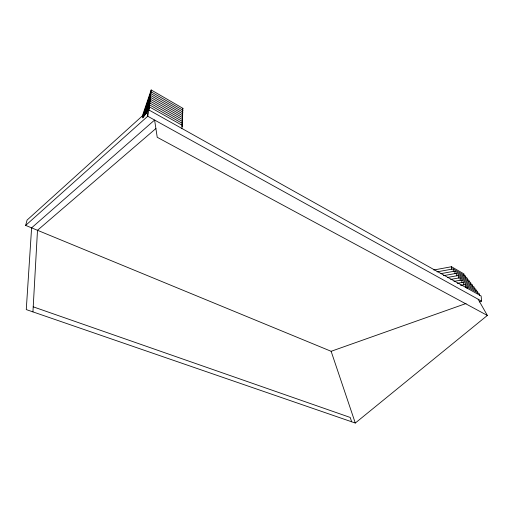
<?xml version="1.0" encoding="UTF-8"?>
<svg xmlns="http://www.w3.org/2000/svg" width="513" height="513" viewBox="0 0 513 513"><rect width="100%" height="100%" fill="white"/><g stroke="black" fill="none" stroke-linecap="round" stroke-linejoin="round"><path stroke-width="0.77" d="M32.935 311.878L37.494 230.286L155.926 128.5M147.321 111.828L149.7 104.947L182.423 123.434L182.012 124.499L182.487 121.485L149.886 103.01L149.309 106.069M143.39 115.438L150.822 93.61L182.795 112.014L182.333 114.938L182.737 113.873L150.636 95.456L144.172 114.399M182.384 116.079L182.737 113.873M182.32 117.971L182.673 115.752L150.45 97.316L144.595 114.45M182.262 119.875L182.615 117.644L150.264 99.201L145.25 113.835M145.82 113.488L150.078 101.099L182.551 119.555L182.077 122.549L182.487 121.485M182.423 123.434L181.948 126.467L182.359 125.403L149.501 106.903L148.379 110.141M181.878 128.455L182.359 125.403M142.223 116.419L151.181 89.967L182.917 108.346L182.455 111.231L182.859 110.167L151.002 91.782L142.697 116.246M182.859 110.167L182.391 113.072L182.795 112.014M150.444 94.725L151.002 91.782M150.258 96.572L150.822 93.61M150.072 98.432L150.636 95.456M149.886 100.317L150.45 97.316M149.693 102.215L150.264 99.201M150.078 101.099L149.501 104.133L149.899 103.1M149.116 108.025L149.7 104.947M149.501 106.903L147.738 116.239L25.65 225.406L331.129 351.296L466.08 303.497M150.623 92.891L151.181 89.967M25.65 225.406L27.086 220.064L148.917 109.994L481.136 296.02L481.572 301.125L479.315 301.92M146.462 112.963L149.886 103.01M182.378 109.769L182.917 108.346M182.141 120.619L182.551 119.555M142.717 117.592L147.096 111.642M142.768 117.958L147.148 112.007L147.738 116.239L481.572 301.125M487.35 315.444L157.228 137.292L154.605 120.042L31.601 227.855L26.266 309.583L355.291 423.033L487.35 315.444L478.142 299.22M433.78 269.998L451.491 266.734L463.951 273.904L464.092 275.731M436.993 271.871L453.178 268.915L465.624 276.058L465.766 277.892M440.981 273.621L454.871 271.108L467.311 278.226L467.452 280.066M443.437 275.667L456.57 273.307L469.004 280.406L469.1 281.643M447.451 277.456L458.282 275.526L470.71 282.599L470.857 284.459M450.703 279.399L460.007 277.757L472.422 284.805L472.569 286.671M453.967 281.355L461.738 279.995L474.147 287.024L474.294 288.896M457.25 283.33L463.483 282.253L475.878 289.255L476.032 291.134M460.546 285.324L465.233 284.523L477.616 291.499L477.776 293.391M479.533 295.655L479.373 293.757L466.997 286.805L465.426 287.068L465.233 284.523M33.217 306.832L350.206 417.447L351.649 421.776M331.129 351.296L355.291 423.033M466.997 286.805L467.144 288.723M463.483 282.253L463.669 284.792M461.738 279.995L461.924 282.522M460.007 277.757L460.187 280.271M458.282 275.526L458.462 278.027M456.57 273.307L456.743 275.802M454.871 271.108L455.037 273.583M453.178 268.915L453.345 271.383M451.491 266.734L451.658 269.19"/></g></svg>
